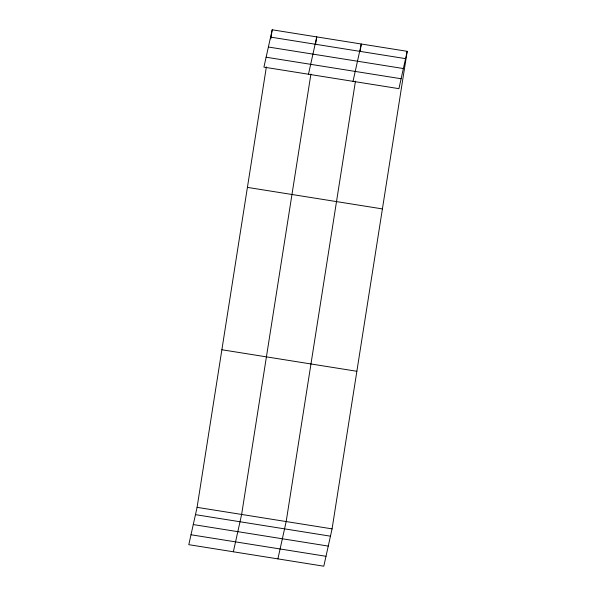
<?xml version="1.0" encoding="UTF-8"?>
<svg xmlns="http://www.w3.org/2000/svg" width="596" height="596" viewBox="0 0 596 596"><rect width="100%" height="100%" fill="white"/><g stroke="black" fill="none" stroke-linecap="round" stroke-linejoin="round"><path stroke-width="0.89" d="M407.195 51.323L398.918 88.655L263.924 67.132L272.201 29.8L407.195 51.323L332.076 528.868L323.799 566.2L188.805 544.677L197.082 507.345L266.36 66.931M270.778 38.859L272.201 29.8M310.911 74.038L241.633 514.445L233.356 551.777M315.612 44.149L316.752 36.9L308.475 74.232M355.454 81.138L286.177 521.552L277.9 558.884M360.155 51.249L361.295 44.007L353.018 81.339M270.584 37.108L405.571 58.639M268.386 47.017L403.373 68.54M266.121 57.223L401.115 78.746M247.415 187.39L382.401 208.913M221.876 349.755L356.862 371.278M197.082 507.345L332.076 528.868M195.466 514.653L330.452 536.177M193.268 524.562L328.254 546.085M191.003 534.768L325.997 556.292"/></g></svg>
